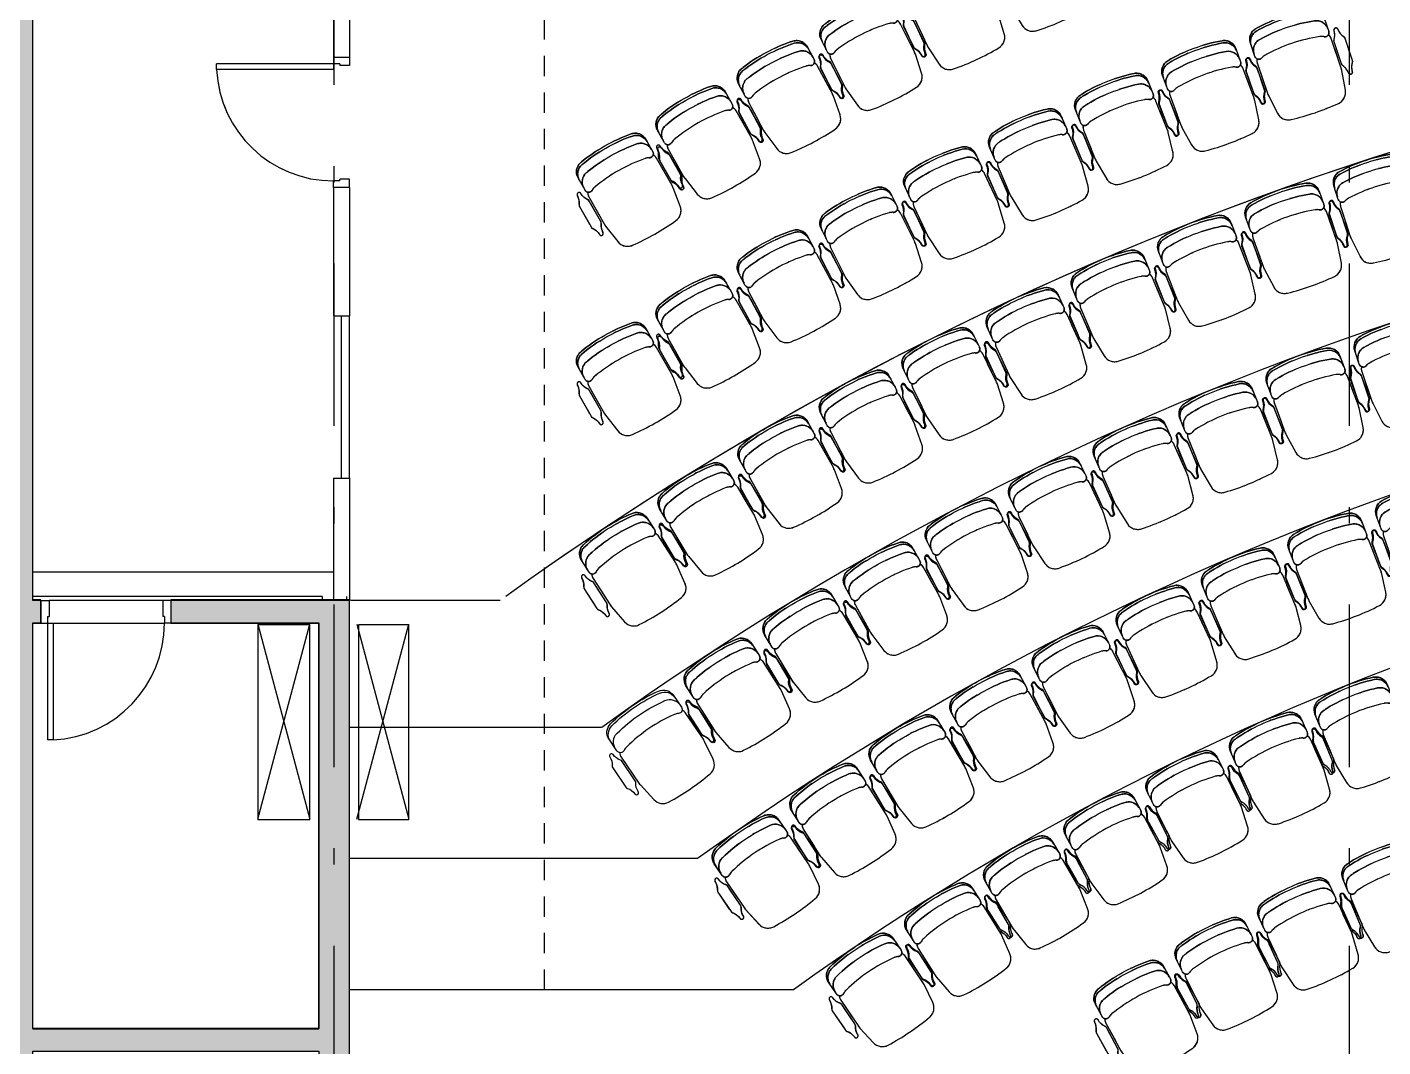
# Model space of a CAD drawing. Header units: millimetres. Extents: x 182 to 575, y -105 to 95.
# Drawn here: x 190.65 to 199, y -0.39 to 5.89 of the extents above; entities that cross this region are included whole.
import ezdxf

# ---------------------------------------------------------------- set-up
doc = ezdxf.new("R2010")
doc.units = ezdxf.units.MM
doc.header["$MEASUREMENT"] = 0
doc.linetypes.add('DASHDOT', pattern=[1, 0.5, -0.25, 0, -0.25])
doc.linetypes.add('HIDDEN2', pattern=[0.1875, 0.125, -0.0625])
for name, color, linetype in [('ALV_2', 2, 'Continuous'), ('base', 253, 'Continuous'), ('DEMOLIR', 10, 'HIDDEN2'), ('EIXOS', 31, 'DASHDOT'), ('Mob', 252, 'Continuous')]:
    doc.layers.add(name, color=color, linetype=linetype)

# ---------------------------------------------------------------- blocks, each defined once
blk = doc.blocks.new('XR_BL2_AND_MON-REV15$0$P2000501')
for points in [[(0.2315, -0.362, 0.149389), (0.24, -0.3341), (0.24, -0.1416, 0.03724), (0.2389, -0.1267), (0.2207, -0.0055, 0.342214), (0.1543, 0.058, 0.051556), (-0.1543, 0.058, 0.342214), (-0.2207, -0.0055), (-0.2389, -0.1267, 0.03724), (-0.24, -0.1416), (-0.24, -0.3341, 0.149389), (-0.2315, -0.362)], [(0.24, -0.397, -0.36261), (0.1784, -0.4708, -0.08991), (-0.1784, -0.4708, -0.36261), (-0.24, -0.397)], [(0.24, -0.453, -0.36261), (0.1784, -0.5268, -0.08991), (-0.1784, -0.5268, -0.36261), (-0.24, -0.453)]]:
    blk.add_lwpolyline(points, format="xyb")
for points in [[(-0.2541, -0.1536, -0.164851), (-0.25, -0.1658), (-0.25, -0.3099, -0.164851), (-0.2541, -0.322, 0.162089), (-0.2725, -0.3753, -1), (-0.2975, -0.3753, 0.162089), (-0.3159, -0.322, -0.164851), (-0.32, -0.3099), (-0.32, -0.1658, -0.164851), (-0.3159, -0.1536, 0.162089), (-0.2975, -0.1003, -1), (-0.2725, -0.1003, 0.162089)], [(0.25, -0.1658), (0.25, -0.3099, 0.164851), (0.2541, -0.322, -0.162089), (0.2725, -0.3753, 1), (0.2975, -0.3753, -0.162089), (0.3159, -0.322, 0.164851), (0.32, -0.3099), (0.32, -0.1658, 0.164851), (0.3159, -0.1536, -0.162089), (0.2975, -0.1003, 1), (0.2725, -0.1003, -0.162089), (0.2541, -0.1536, 0.164851)], [(-0.1784, -0.3681, 0.08991), (0.1784, -0.3681, 0.086278), (0.2025, -0.3592, -0.57735), (0.24, -0.3809), (0.24, -0.468, -0.36261), (0.1784, -0.5418, -0.08991), (-0.1784, -0.5418, -0.36261), (-0.24, -0.468), (-0.24, -0.3809, -0.57735), (-0.2025, -0.3592, 0.086278)]]:
    blk.add_lwpolyline(points, format="xyb", close=True)
blk = doc.blocks.new('XR_BL2_AND_MON-REV15$0$P8014PL')
at = {"layer": 'base'}
for p, q in [((-0.075, 0.14), (-0.075, 0.8591)), ((-0.075, 0.8591), (-0.04, 0.8591)), ((-0.04, 0.14), (-0.04, 0.8591)), ((-0.8, 0), (-0.8, 0.14)), ((-0.8, 0.14), (-0.76, 0.14)), ((-0.76, 0.1), (-0.76, 0.14)), ((-0.76, 0.1), (-0.75, 0.1)), ((-0.75, 0), (-0.75, 0.1)), ((-0.04, 0.14), (-0.075, 0.14)), ((-0.05, 0), (-0.05, 0.1)), ((-0.04, 0.1), (-0.05, 0.1)), ((-0.04, 0.1), (-0.04, 0.14)), ((0, 0.14), (-0.04, 0.14)), ((0, 0), (0, 0.14)), ((-0.8, 0), (-0.75, 0)), ((0, 0), (-0.05, 0))]:
    blk.add_line(p, q, dxfattribs=at)
blk.add_arc((-0.04, 0.14), 0.72, 92.78631, 180, dxfattribs=at)

msp = doc.modelspace()

# ---------------------------------------------------------------- hatches: boundary and pattern name
at = {"layer": 'base'}
msp.add_hatch(color=256, dxfattribs=at).paths.add_polyline_path([(187.4858, 2.1191), (187.4858, 3.866), (187.3158, 3.866), (187.3158, 3.776), (187.3458, 3.776), (187.3458, 0.3223), (187.3158, 0.3223), (187.3158, 0.2323), (187.4858, 0.2323), (187.4858, 1.9791), (190.5455, 1.9791), (190.5455, -2.1809), (189.0579, -2.1809), (189.0579, -2.3209), (190.7355, -2.3209), (190.7355, -2.1809), (190.6855, -2.1809), (190.6855, -0.4191), (192.4458, -0.4191), (192.4458, -1.9216), (192.5408, -1.8266), (192.6358, -1.9216), (192.6358, 2.3591), (191.5355, 2.3591), (191.5355, 2.2191), (192.4458, 2.2191), (192.4458, -0.2791), (190.6855, -0.2791), (190.6855, 2.2191), (190.7355, 2.2191), (190.7355, 2.3591), (190.6855, 2.3591), (190.6855, 6.2791), (192.1866, 6.2791), (192.1166, 6.3491), (192.1866, 6.4191), (189.0579, 6.4191), (189.0579, 6.2791), (190.5455, 6.2791), (190.5455, 2.1191)])

# ---------------------------------------------------------------- linework, layer by layer
at = {"layer": 'ALV_2'}
for p, q in [((192.5358, 5.9714, 195.166), (192.5358, 5.6993, 195.166)), ((192.6358, 5.9714, 195.166), (192.6358, 5.6993, 195.166)), ((192.6358, 5.6993, 195.166), (192.5358, 5.6993, 195.166)), ((192.5358, 5.6993, 195.166), (192.5358, 5.6593, 195.166)), ((192.6358, 5.6993, 195.166), (192.6358, 5.6493, 195.166)), ((192.5358, 5.6593, 195.166), (191.8167, 5.6593, 195.166)), ((191.8167, 5.6243, 195.166), (191.8167, 5.6593, 195.166)), ((192.5358, 5.6243, 195.166), (191.8167, 5.6243, 195.166)), ((192.5758, 5.6593, 195.166), (192.5358, 5.6593, 195.166)), ((192.5358, 5.6593, 195.166), (192.5358, 5.6243, 195.166)), ((192.5758, 5.6593, 195.166), (192.5758, 5.6493, 195.166)), ((192.6358, 5.6493, 195.166), (192.5758, 5.6493, 195.166)), ((192.5758, 4.9393, 195.166), (192.5358, 4.9393, 195.166)), ((192.5358, 4.8993, 195.166), (192.5358, 4.9393, 195.166)), ((192.6358, 4.9493, 195.166), (192.5758, 4.9493, 195.166)), ((192.5758, 4.9393, 195.166), (192.5758, 4.9493, 195.166)), ((192.6358, 4.8993, 195.166), (192.6358, 4.9493, 195.166)), ((192.5358, 4.8993, 195.166), (192.5358, 4.1091, 195.166)), ((192.6358, 4.8993, 195.166), (192.5358, 4.8993, 195.166)), ((192.6358, 4.8993, 195.166), (192.6358, 4.1091, 195.166)), ((192.5358, 4.1091, 195.166), (192.6358, 4.1091, 195.166)), ((192.5858, 3.1091, 195.166), (192.5858, 4.1091, 195.166)), ((192.6358, 3.1091, 195.166), (192.6358, 4.1091, 195.166)), ((192.5358, 3.1091, 195.166), (192.5358, 2.3591, 195.166)), ((192.5358, 3.1091, 195.166), (192.6358, 3.1091, 195.166)), ((192.6358, 3.1091, 195.166), (192.6358, 2.3591, 195.166))]:
    msp.add_line(p, q, dxfattribs=at)
msp.add_arc((192.5358, 5.6593, 195.166), 0.72, 182.78631, 270, dxfattribs=at)
at = {"layer": 'base', "linetype": 'HIDDEN2'}
msp.add_line((193.8358, -0.041, 195.166), (193.8358, 7.2316, 195.166), dxfattribs=at)
at = {"layer": 'base'}
for p, q in [((190.6855, 2.3566, 195.166), (190.6855, 6.2766, 195.166)), ((192.5358, 2.5312, 195.166), (190.6905, 2.5312, 195.166)), ((190.7355, 2.3566, 195.166), (190.6855, 2.3566, 195.166)), ((192.4658, 2.3812, 195.166), (190.6905, 2.3812, 195.166)), ((190.7355, 2.2166, 195.166), (190.7355, 2.3566, 195.166)), ((191.4855, 2.3566, 195.166), (190.7855, 2.3566, 195.166)), ((192.6358, 2.3566, 195.166), (191.5355, 2.3566, 195.166)), ((191.5355, 2.3566, 195.166), (191.5355, 2.2166, 195.166)), ((192.4658, 2.3812, 195.166), (192.4658, 2.3566, 195.166)), ((192.6158, 2.3812, 195.166), (192.6158, 2.3566, 195.166)), ((192.6358, -1.9241, 195.166), (192.6358, 2.3566, 195.166)), ((193.5629, 2.3566, 195.166), (192.6408, 2.3566, 195.166)), ((190.6855, 2.2166, 195.166), (190.7355, 2.2166, 195.166)), ((190.6855, -0.2816, 195.166), (190.6855, 2.2166, 195.166)), ((190.8105, 2.2166, 195.166), (191.4955, 2.2166, 195.166)), ((191.5355, 2.2166, 195.166), (192.4458, 2.2166, 195.166)), ((192.0708, 1.0091), (192.3908, 2.2091)), ((192.0708, 2.2091), (192.3908, 1.0091)), ((192.4458, -0.2816, 195.166), (192.4458, 2.2166, 195.166)), ((192.6808, 1.0091), (193.0008, 2.2091)), ((192.6808, 2.2091), (193.0008, 1.0091)), ((194.187, 1.5738, 195.166), (192.6358, 1.5738, 195.166)), ((194.187, 1.5738, 195.166), (192.6358, 1.5738, 195.166)), ((194.7771, 0.7664, 195.166), (192.6358, 0.7664, 195.166)), ((194.7771, 0.7664, 195.166), (192.6358, 0.7664, 195.166)), ((195.3672, -0.041, 195.166), (192.6358, -0.041, 195.166)), ((195.3672, -0.041, 195.166), (192.6358, -0.041, 195.166)), ((190.6855, -0.2816, 195.166), (192.4458, -0.2816, 195.166))]:
    msp.add_line(p, q, dxfattribs=at)
at = {"layer": 'base', "elevation": 195.166}
msp.add_lwpolyline([(189.0579, -2.3209), (190.7355, -2.3209), (190.7355, -2.1809), (190.6855, -2.1809), (190.6855, -0.4191), (192.4458, -0.4191), (192.4458, -1.9216), (192.5408, -1.8266), (192.6358, -1.9216), (192.6358, 2.3591), (191.5355, 2.3591), (191.5355, 2.2191), (192.4458, 2.2191), (192.4458, -0.2791), (190.6855, -0.2791), (190.6855, 2.2191), (190.7355, 2.2191), (190.7355, 2.3591), (190.6855, 2.3591), (190.6855, 6.2791), (192.1866, 6.2791), (192.1166, 6.3491), (192.1866, 6.4191), (189.0579, 6.4191)], dxfattribs=at)
at = {"layer": 'base'}
for points in [[(192.3908, 1.0066), (192.3908, 2.2066), (192.0708, 2.2066), (192.0708, 1.0066), (192.3908, 1.0066)], [(192.6908, 1.0066), (193.0008, 1.0066), (193.0008, 2.2066), (192.6908, 2.2066), (192.6908, 1.0066)]]:
    msp.add_lwpolyline(points, dxfattribs=at)
for centre, radius, start, end in [((204.8562, -13.2549), 19.2681, 90.04573, 125.7567), ((204.8562, -13.2549), 19.2681, 90.04573, 125.7567), ((204.8562, -13.2549, 195.166), 19.2681, 90.04573, 124.88629), ((204.8562, -13.2549, 195.166), 19.2681, 90.04573, 124.88629), ((204.8562, -13.2549, 195.166), 18.2681, 90.04824, 125.73473), ((204.8562, -13.2549, 195.166), 18.2681, 90.04824, 125.73473), ((204.8562, -13.2549), 18.2681, 90.04824, 125.73473), ((204.8562, -13.2549), 18.2681, 90.04824, 125.73473), ((204.8562, -13.2549, 195.166), 17.2681, 90.05103, 125.71013), ((204.8562, -13.2549, 195.166), 17.2681, 90.05103, 125.71013), ((204.8562, -13.2549), 17.2681, 90.05103, 125.71013), ((204.8562, -13.2549), 17.2681, 90.05103, 125.71013), ((204.8562, -13.2549, 195.166), 16.2681, 89.52586, 125.68249), ((204.8562, -13.2549, 195.166), 16.2681, 89.52586, 125.68249), ((204.8562, -13.2549), 16.2681, 89.52586, 125.68249), ((204.8562, -13.2549), 16.2681, 89.52586, 125.68249)]:
    msp.add_arc(centre, radius, start, end, dxfattribs=at)
at = {"layer": 'DEMOLIR'}
for p, q in [((192.5358, 5.9714, 195.166), (192.5358, 5.6993, 195.166)), ((192.6358, 5.9714, 195.166), (192.6358, 5.6993, 195.166)), ((192.6358, 5.6993, 195.166), (192.5358, 5.6993, 195.166)), ((192.5358, 5.6993, 195.166), (192.5358, 5.6593, 195.166)), ((192.6358, 5.6993, 195.166), (192.6358, 5.6493, 195.166)), ((192.5358, 5.6593, 195.166), (191.8167, 5.6593, 195.166)), ((191.8167, 5.6243, 195.166), (191.8167, 5.6593, 195.166)), ((192.5358, 5.6243, 195.166), (191.8167, 5.6243, 195.166)), ((192.5758, 5.6593, 195.166), (192.5358, 5.6593, 195.166)), ((192.5358, 5.6593, 195.166), (192.5358, 5.6243, 195.166)), ((192.5758, 5.6593, 195.166), (192.5758, 5.6493, 195.166)), ((192.6358, 5.6493, 195.166), (192.5758, 5.6493, 195.166)), ((192.5758, 4.9393, 195.166), (192.5358, 4.9393, 195.166)), ((192.5358, 4.8993, 195.166), (192.5358, 4.9393, 195.166)), ((192.6358, 4.9493, 195.166), (192.5758, 4.9493, 195.166)), ((192.5758, 4.9393, 195.166), (192.5758, 4.9493, 195.166)), ((192.6358, 4.8993, 195.166), (192.6358, 4.9493, 195.166)), ((192.5358, 4.8993, 195.166), (192.5358, 4.1091, 195.166)), ((192.6358, 4.8993, 195.166), (192.5358, 4.8993, 195.166)), ((192.6358, 4.8993, 195.166), (192.6358, 4.1091, 195.166)), ((192.5358, 4.1091, 195.166), (192.6358, 4.1091, 195.166)), ((192.5858, 3.1091, 195.166), (192.5858, 4.1091, 195.166)), ((192.6358, 3.1091, 195.166), (192.6358, 4.1091, 195.166)), ((192.5358, 3.1091, 195.166), (192.5358, 2.3591, 195.166)), ((192.5358, 3.1091, 195.166), (192.6358, 3.1091, 195.166)), ((192.6358, 3.1091, 195.166), (192.6358, 2.3591, 195.166)), ((192.4658, 2.3812, 195.166), (192.4658, 2.3566, 195.166)), ((192.6158, 2.3812, 195.166), (192.6158, 2.3566, 195.166))]:
    msp.add_line(p, q, dxfattribs=at)
msp.add_arc((192.5358, 5.6593, 195.166), 0.72, 182.78631, 270, dxfattribs=at)
at = {"layer": 'EIXOS', "linetype": 'DASHDOT', "ltscale": 2}
for p, q in [((192.5408, -4.9696), (192.5408, 11.8133)), ((198.7908, -4.9696), (198.7908, 11.8133))]:
    msp.add_line(p, q, dxfattribs=at)

# ---------------------------------------------------------------- block references
at = {"layer": 'base', "rotation": 180}
msp.add_blockref('XR_BL2_AND_MON-REV15$0$P8014PL', (190.7355, 2.3566, 195.166), dxfattribs=at)
at = {"layer": 'DEMOLIR'}
for p, rotation in [((196.9806, 5.9786, 195.166), 203.4055139293316), ((196.4673, 5.746, 195.166), 204.9544986001748), ((195.9609, 5.4989, 195.166), 206.5034832710197), ((198.5575, 5.4218, 195.166), 198.7585599167971), ((195.4618, 5.2375, 195.166), 208.0524679418646), ((198.0267, 5.2325, 195.166), 200.3075445876406), ((194.9703, 4.9619, 195.166), 209.6014526127114), ((197.5003, 5.0313, 195.166), 201.8565292584853), ((196.9806, 4.8136, 195.166), 203.4055139293316), ((194.4815, 4.6694, 195.166), 209.6014526127114), ((196.4673, 4.581, 195.166), 204.9544986001748), ((199.0664, 4.5367, 251.1069), 197.9067175212222), ((195.9609, 4.3339, 195.166), 206.5034832710197), ((198.5336, 4.3547, 251.1069), 199.5481521778712), ((198.0065, 4.1564, 251.1069), 201.1895868345219), ((195.4618, 4.0725, 195.166), 208.0524679418646), ((197.4857, 3.9424, 251.1069), 202.8310214911767), ((194.9703, 3.7969, 195.166), 209.6014526127114), ((196.9715, 3.7129, 251.1069), 204.4724561478291), ((194.4815, 3.5044, 195.166), 209.6014526127114), ((196.4645, 3.4679, 251.1069), 206.1138908044769), ((199.1994, 3.5261, 251.1069), 198.6233285695408), ((198.6686, 3.3392, 251.1069), 200.3546159074676), ((195.9651, 3.2079, 251.1069), 207.7553254611304), ((198.1444, 3.1343, 251.1069), 202.085903245398), ((195.4736, 2.9328, 251.1069), 209.3967601177853), ((197.6267, 2.9126, 251.1069), 203.8171905833259), ((194.9908, 2.6432, 251.1069), 211.0381947744324), ((197.1163, 2.6745, 251.1069), 205.5484779212539), ((199.3368, 2.5175, 251.1069), 199.3894592354684), ((196.6141, 2.4206, 251.1069), 207.2797652591812), ((194.517, 2.3392, 251.1069), 212.6796294310836), ((198.8092, 2.3228, 251.1069), 201.2210060581311), ((196.1203, 2.1508, 251.1069), 209.0110525971059), ((198.2887, 2.11, 251.1069), 203.0525528807885), ((195.6353, 1.8656, 251.1069), 210.7423399350378), ((197.7753, 1.8805, 251.1069), 204.8840997034522), ((197.27, 1.6341, 251.1069), 206.7156465261131), ((195.1598, 1.5651, 251.1069), 212.4736272729653), ((196.7735, 1.3705, 251.1069), 208.5471933487714), ((198.978, 1.3142, 251.1069), 202.4365034530521), ((196.2863, 1.0904, 251.1069), 210.3787401714261), ((198.4687, 1.0982, 251.1069), 204.3806356864075), ((197.9673, 0.8644, 251.1069), 206.3247679197507), ((195.8089, 0.7942, 251.1069), 212.2102869940889), ((197.4742, 0.613, 251.1069), 208.2689001531099), ((195.3413, 0.4819, 251.1069), 214.0418338167531), ((196.9903, 0.3443, 251.1069), 210.2130323864611), ((199.1504, 0.3037), 202.6680860362387), ((196.5161, 0.0588, 251.1069), 212.1571646198099), ((198.6452, 0.0798), 204.7395515095449), ((198.1488, -0.1629), 206.8110169828445), ((196.0452, -0.2477, 251.1069), 214.1012968531632), ((197.6619, -0.4239), 208.8824824561422)]:
    msp.add_blockref('XR_BL2_AND_MON-REV15$0$P2000501', p, dxfattribs=dict(at, rotation=rotation))
at = {"layer": 'Mob'}
for p, rotation in [((196.9806, 5.9786), 203.4055139293307), ((196.4673, 5.746), 204.9544986001745), ((195.9609, 5.4989), 206.5034832710193), ((198.5575, 5.4218), 198.7585599167965), ((195.4618, 5.2375), 208.0524679418656), ((198.0267, 5.2325), 200.3075445876402), ((194.9703, 4.9619), 209.6014526127106), ((197.5003, 5.0313), 201.8565292584847), ((196.9806, 4.8136), 203.4055139293307), ((194.4815, 4.6694), 209.6014526127106), ((196.4673, 4.581), 204.9544986001745), ((199.0664, 4.5367, 55.9409), 197.906717521222), ((195.9609, 4.3339), 206.5034832710193), ((198.5336, 4.3547, 55.9409), 199.5481521778707), ((198.0065, 4.1564, 55.9409), 201.1895868345227), ((195.4618, 4.0725), 208.0524679418656), ((197.4857, 3.9424, 55.9409), 202.8310214911772), ((194.9703, 3.7969), 209.6014526127106), ((196.9715, 3.7129, 55.9409), 204.4724561478291), ((194.4815, 3.5044), 209.6014526127106), ((196.4645, 3.4679, 55.9409), 206.1138908044764), ((199.1994, 3.5261, 55.9409), 198.6233285695414), ((198.6686, 3.3392, 55.9409), 200.3546159074681), ((195.9651, 3.2079, 55.9409), 207.7553254611293), ((198.1444, 3.1343, 55.9409), 202.0859032453984), ((195.4736, 2.9328, 55.9409), 209.3967601177843), ((197.6267, 2.9126, 55.9409), 203.8171905833254), ((194.9908, 2.6432, 55.9409), 211.0381947744315), ((197.1163, 2.6745, 55.9409), 205.548477921253), ((199.3368, 2.5175, 55.9409), 199.3894592354691), ((196.6141, 2.4206, 55.9409), 207.2797652591807), ((194.517, 2.3392, 55.9409), 212.6796294310842), ((198.8092, 2.3228, 55.9409), 201.2210060581311), ((196.1203, 2.1508, 55.9409), 209.0110525971052), ((198.2887, 2.11, 55.9409), 203.0525528807884), ((195.6353, 1.8656, 55.9409), 210.7423399350371), ((197.7753, 1.8805, 55.9409), 204.8840997034516), ((197.27, 1.6341, 55.9409), 206.7156465261122), ((195.1598, 1.5651, 55.9409), 212.4736272729643), ((196.7735, 1.3705, 55.9409), 208.5471933487707), ((198.978, 1.3142, 55.9409), 202.4365034530513), ((194.6939, 1.2496, 55.9409), 214.2049146108854), ((196.2863, 1.0904, 55.9409), 210.3787401714265), ((198.4687, 1.0982, 55.9409), 204.3806356864071), ((197.9673, 0.8644, 55.9409), 206.3247679197516), ((195.8089, 0.7942, 55.9409), 212.2102869940898), ((197.4742, 0.613, 55.9409), 208.2689001531094), ((195.3414, 0.4819, 55.9409), 214.0418338167522), ((196.9903, 0.3443, 55.9409), 210.2130323864617), ((199.1504, 0.3037), 202.6680860362387), ((196.5161, 0.0588, 55.9409), 212.1571646198109), ((198.6452, 0.0798), 204.7395515095449), ((198.1488, -0.1629), 206.8110169828445), ((196.0452, -0.2477, 55.9409), 214.1012968531626), ((197.6619, -0.4239), 208.8824824561422)]:
    msp.add_blockref('XR_BL2_AND_MON-REV15$0$P2000501', p, dxfattribs=dict(at, rotation=rotation))

doc.saveas('drawing.dxf')
